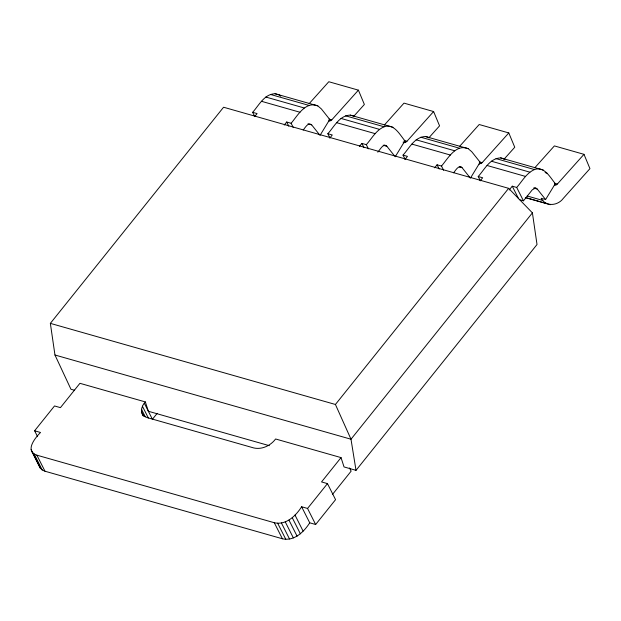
<?xml version="1.0" encoding="UTF-8"?>
<svg xmlns="http://www.w3.org/2000/svg" width="621" height="621" viewBox="0 0 621 621"><rect width="100%" height="100%" fill="white"/><g stroke="black" fill="none" stroke-linecap="round" stroke-linejoin="round"><path stroke-width="0.93" d="M143.412 416.179C139.973 411.676 141.627 405.699 145.353 401.927L79.93 383.312L60.439 407.64L54.516 405.955L34.605 430.795L37.594 436.71M395.212 156.764L404.939 140.851C399.699 134.633 394.141 123.206 384.112 126.777C376.07 130.208 371.863 138.421 366.32 144.67L368.424 148.846M545.603 199.551L555.321 183.637C550.082 177.42 544.524 165.993 534.495 169.564C526.461 172.995 522.253 181.208 516.703 187.457L523.456 200.831L532.298 189.801L535.434 188.054L537.235 189.04L545.603 199.551L541.163 198.285C545.851 207.111 557.891 205.807 563.294 198.378L589.95 168.64L583.988 154.334L554.382 145.912L534.704 167.864M74.636 390.291L70.949 389.243L54.959 355.002L50.355 323.37L223.576 107.231L508.646 188.342L532.407 212.871L537.018 244.511L356.019 470.345L344.034 466.938L341.03 457.599L275.608 438.985C270.717 445.56 262.07 449.79 253.865 447.974L147.293 417.646L144.53 416.404L142.558 414.486M254.75 116.507L252.638 112.331C258.98 105.314 264.243 94.058 275.072 93.717L317.82 105.888L321.383 108.947L329.743 119.457L320.025 135.37L311.657 124.86C308.14 121.623 305.066 128.027 303.18 130.037M254.657 116.608L257.078 113.589L252.638 112.331M284.263 125.031L286.685 122.011L291.125 123.276L293.236 127.46M291.125 123.276C297.591 115.669 305.54 100.843 317.82 105.888M329.945 137.901L327.834 133.725C334.176 126.707 339.439 115.444 350.26 115.11L393.015 127.282M329.852 138.002L332.274 134.982L327.834 133.725M359.458 146.424L361.872 143.404L366.32 144.67M157.191 413.322L152.409 419.284L144.305 403.239M377.785 152.161C379.928 150.166 382.971 142.884 386.852 146.253L394.614 156.011M405.133 159.294L403.021 155.118C409.363 148.101 414.634 136.837 425.455 136.504L468.203 148.675L471.766 151.734L480.126 162.244L470.407 178.157L462.047 167.647C458.523 164.41 455.449 170.814 453.571 172.817M405.047 159.395L407.461 156.376L403.021 155.118M434.646 167.817L437.068 164.798L441.508 166.063L443.619 170.239M441.508 166.063C447.974 158.456 455.923 143.63 468.203 148.675M480.328 180.688L478.217 176.504C484.559 169.494 489.822 158.231 500.65 157.897L543.398 170.069M480.235 180.789L482.657 177.769L478.217 176.504M356.019 470.345L350.997 439.226L335.425 404.473L508.646 188.342M509.236 189.972L512.263 186.191L516.703 187.457M532.407 212.871L350.997 439.226L54.959 355.002M34.605 430.795L40.528 432.48C35.265 437.665 24.351 451.025 36.88 455.177L274.296 522.727C286.048 525.444 295.86 515.834 301.627 506.767L307.55 508.452L315.654 524.504L335.565 499.657L327.461 483.612L321.538 481.927L341.03 457.599M307.55 508.452L327.461 483.612M32.145 452.01L40.249 468.055L42.22 469.973L44.984 471.223L282.408 538.772C294.16 541.489 303.964 531.879 309.732 522.82L301.627 506.767M332.631 494.246L351.137 471.153L349.514 467.947M309.134 103.684L328.804 81.731L358.41 90.154L364.372 104.468L353.582 116.5M328.75 121.359L331.754 119.9L358.41 90.154M384.321 125.077L403.999 103.125L433.605 111.547L439.567 125.861L428.777 137.893M403.937 142.752L406.941 141.285L433.605 111.547M459.517 146.471L479.195 124.518L508.793 132.941L514.755 147.247L503.973 159.286M479.133 164.146L482.137 162.679L508.793 132.941M554.328 185.539L557.324 184.072L583.988 154.334M270.43 94.431L308.916 105.384M345.625 115.824L384.112 126.777M420.821 137.218L459.299 148.171M496.008 158.611L534.495 169.564M545.129 172.607L546.961 173.127M265.78 97.031L304.267 107.976M340.976 118.425L379.462 129.37M416.163 139.818L454.65 150.763M491.358 161.204L529.845 172.157M328.975 119.108L331.754 119.9M404.17 140.501L406.941 141.285M479.358 161.895L482.137 162.679M554.553 183.288L557.324 184.072M328.936 120.226L330.783 120.753M404.124 141.619L405.979 142.147M479.319 163.012L481.166 163.54M554.506 184.406L556.362 184.934M261.48 101.301L299.959 112.246M336.667 122.694L375.154 133.639M411.863 144.088L450.349 155.033M487.058 165.481L525.537 176.426M403.099 142.124L404.954 142.651M384.197 145.027L386.029 145.547M459.393 166.42L461.224 166.94M534.58 187.814L536.412 188.334M307.993 123.82L311.657 124.86M383.188 145.213L386.852 146.253M459.299 166.863L462.047 167.647M533.571 188L537.235 189.04M527.175 195.995L542.901 200.474M525.909 197.633L546.263 203.424M525.304 197.61L550.276 204.713M519.901 199.822L523.456 200.831M50.355 323.37L335.425 404.473M269.304 445.676L148.357 411.265L145.353 401.927M309.732 522.82L315.654 524.504M500.65 157.897L504.912 159.116M425.455 136.504L429.716 137.722M275.072 93.717L279.334 94.935L280.762 96.162M350.26 115.11L354.529 116.329M512.263 186.191L518.597 198.728M437.068 164.798L439.179 168.982M361.872 143.404L363.984 147.588M286.685 122.011L288.796 126.195M294.991 515.05L303.095 531.095M292.297 517.79L300.401 533.843M288.975 520.119L297.086 536.171M285.264 521.873L293.368 537.918M281.406 522.929L289.51 538.974M277.665 523.216L285.769 539.269M274.296 522.727L282.408 538.772M142.419 406.212L148.388 418.034M141.464 409.208L145.306 416.815M141.518 412.033L143.218 415.41M36.88 455.177L44.984 471.223M34.116 453.928L42.22 469.973M31.097 449.557L40.249 468.055"/></g></svg>
